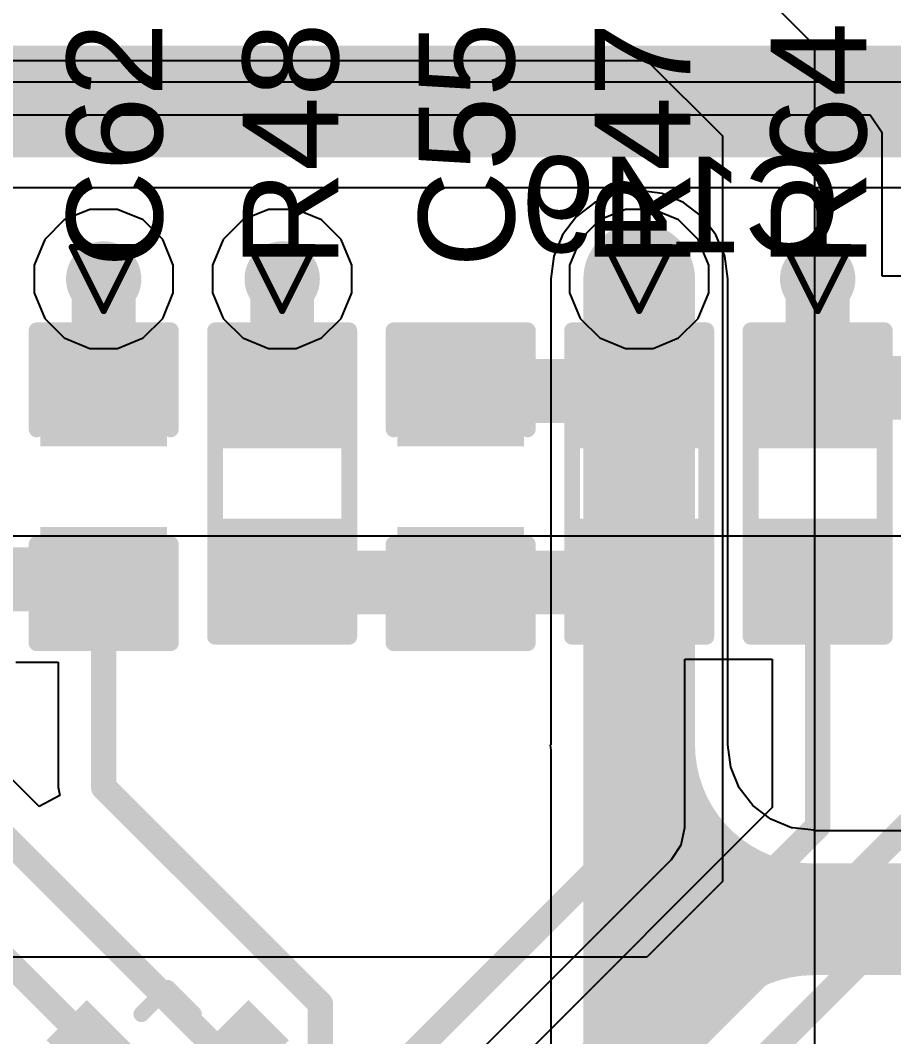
# Model space of a CAD drawing. Header units: inches. Extents: x 0 to 5359, y 0 to 5098.
# Drawn here: x 31.23 to 38.18, y 101.45 to 109.54 of the extents above; entities that cross this region are included whole.
import ezdxf

# ---------------------------------------------------------------- set-up
doc = ezdxf.new("R2010")
doc.units = ezdxf.units.IN
for name, color, linetype in [('Bottom Layer', 5, 'Continuous'), ('Bottom Overlay', 54, 'Continuous'), ('Drill Drawing', 1, 'Continuous'), ('Layer 1', 16, 'Continuous'), ('Layer 2', 76, 'Continuous'), ('Top Layer', 1, 'Continuous'), ('Top Overlay', 2, 'Continuous'), ('Top Paste', 8, 'Continuous'), ('Top Solder', 216, 'Continuous'), ('Via Holes', 16, 'Continuous')]:
    doc.layers.add(name, color=color, linetype=linetype)
doc.styles.add('Arial', font='', dxfattribs={"height": 0.2})
doc.styles.get('Arial').set_extended_font_data('Arial')

# ---------------------------------------------------------------- blocks, each defined once
blk = doc.blocks.new('32_QFN__5_5__60')
at = {"layer": 'Top Layer'}
for points in [[(1.625, 2.085), (1.625, 2.785), (1.875, 2.785), (1.875, 2.085)], [(2.085, 1.875), (2.785, 1.875), (2.785, 1.625), (2.085, 1.625)]]:
    blk.add_hatch(color=1, dxfattribs=at).paths.add_polyline_path(points)
at = {"layer": 'Top Paste'}
for points in [[(1.625, 2.085), (1.625, 2.785), (1.875, 2.785), (1.875, 2.085)], [(2.085, 1.875), (2.785, 1.875), (2.785, 1.625), (2.085, 1.625)]]:
    blk.add_hatch(color=8, dxfattribs=at).paths.add_polyline_path(points)
at = {"layer": 'Top Solder'}
for points in [[(1.5234, 1.9834), (1.5234, 2.8866), (1.9766, 2.8866), (1.9766, 1.9834)], [(1.9834, 1.9766), (2.8866, 1.9766), (2.8866, 1.5234), (1.9834, 1.5234)]]:
    blk.add_hatch(color=216, dxfattribs=at).paths.add_polyline_path(points)
at = {"layer": 'Top Overlay'}
for points in [[(2.205, 2.5, 0.127, 0.127, 0), (2.5, 2.5, 0.127, 0.127, 0)], [(2.5, 2.5, 0.127, 0.127, 0), (2.5, 2.205, 0.127, 0.127, 0)]]:
    blk.add_lwpolyline(points, format="xyseb", dxfattribs=at)
for points in [[(2.1732, 2.5, 0.0635, 0.0635, 1), (2.2367, 2.5, 0.0635, 0.0635, 1)], [(2.4683, 2.5, 0.0635, 0.0635, 1), (2.5318, 2.5, 0.0635, 0.0635, 1)], [(2.4683, 2.5, 0.0635, 0.0635, 1), (2.5318, 2.5, 0.0635, 0.0635, 1)], [(2.4683, 2.205, 0.0635, 0.0635, 1), (2.5318, 2.205, 0.0635, 0.0635, 1)]]:
    blk.add_lwpolyline(points, format="xyseb", close=True, dxfattribs=at)
blk = doc.blocks.new('R___0603_135')
at = {"layer": 'Top Layer'}
for points in [[(-0.381, 0.4445), (-0.381, -0.4445), (-1.143, -0.4445), (-1.143, 0.4445)], [(1.143, 0.4445), (1.143, -0.4445), (0.381, -0.4445), (0.381, 0.4445)]]:
    blk.add_hatch(color=1, dxfattribs=at).paths.add_polyline_path(points)
at = {"layer": 'Top Paste'}
for points in [[(-0.381, 0.4445), (-0.381, -0.4445), (-1.143, -0.4445), (-1.143, 0.4445)], [(1.143, 0.4445), (1.143, -0.4445), (0.381, -0.4445), (0.381, 0.4445)]]:
    blk.add_hatch(color=8, dxfattribs=at).paths.add_polyline_path(points)
at = {"layer": 'Top Solder'}
for points in [[(-0.2794, 0.5461), (-0.2794, -0.5461), (-1.2446, -0.5461), (-1.2446, 0.5461)], [(1.2446, 0.5461), (1.2446, -0.5461), (0.2794, -0.5461), (0.2794, 0.5461)]]:
    blk.add_hatch(color=216, dxfattribs=at).paths.add_polyline_path(points)
at = {"layer": 'Top Overlay'}
for points in [[(-1.2192, -0.5334, 0.127, 0.127, 0), (-1.2192, 0.5334, 0.127, 0.127, 0)], [(1.2192, 0.5334, 0.127, 0.127, 0), (-1.2192, 0.5334, 0.127, 0.127, 0)], [(1.2192, -0.5334, 0.127, 0.127, 0), (1.2192, 0.5334, 0.127, 0.127, 0)], [(1.2192, -0.5334, 0.127, 0.127, 0), (-1.2192, -0.5334, 0.127, 0.127, 0)]]:
    blk.add_lwpolyline(points, format="xyseb", dxfattribs=at)
for points in [[(-1.25095, 0.5334, 0.0635, 0.0635, 1), (-1.18745, 0.5334, 0.0635, 0.0635, 1)], [(-1.25095, 0.5334, 0.0635, 0.0635, 1), (-1.18745, 0.5334, 0.0635, 0.0635, 1)], [(1.18745, 0.5334, 0.0635, 0.0635, 1), (1.25095, 0.5334, 0.0635, 0.0635, 1)], [(1.18745, 0.5334, 0.0635, 0.0635, 1), (1.25095, 0.5334, 0.0635, 0.0635, 1)], [(-1.25095, -0.5334, 0.0635, 0.0635, 1), (-1.18745, -0.5334, 0.0635, 0.0635, 1)], [(-1.25095, -0.5334, 0.0635, 0.0635, 1), (-1.18745, -0.5334, 0.0635, 0.0635, 1)], [(1.18745, -0.5334, 0.0635, 0.0635, 1), (1.25095, -0.5334, 0.0635, 0.0635, 1)], [(1.18745, -0.5334, 0.0635, 0.0635, 1), (1.25095, -0.5334, 0.0635, 0.0635, 1)]]:
    blk.add_lwpolyline(points, format="xyseb", close=True, dxfattribs=at)
blk = doc.blocks.new('R___0603_151')
at = {"layer": 'Top Layer'}
for points in [[(-0.381, 0.4445), (-0.381, -0.4445), (-1.143, -0.4445), (-1.143, 0.4445)], [(1.143, 0.4445), (1.143, -0.4445), (0.381, -0.4445), (0.381, 0.4445)]]:
    blk.add_hatch(color=1, dxfattribs=at).paths.add_polyline_path(points)
at = {"layer": 'Top Paste'}
for points in [[(-0.381, 0.4445), (-0.381, -0.4445), (-1.143, -0.4445), (-1.143, 0.4445)], [(1.143, 0.4445), (1.143, -0.4445), (0.381, -0.4445), (0.381, 0.4445)]]:
    blk.add_hatch(color=8, dxfattribs=at).paths.add_polyline_path(points)
at = {"layer": 'Top Solder'}
for points in [[(-0.2794, 0.5461), (-0.2794, -0.5461), (-1.2446, -0.5461), (-1.2446, 0.5461)], [(1.2446, 0.5461), (1.2446, -0.5461), (0.2794, -0.5461), (0.2794, 0.5461)]]:
    blk.add_hatch(color=216, dxfattribs=at).paths.add_polyline_path(points)
at = {"layer": 'Top Overlay'}
for points in [[(-1.2192, 0.5334, 0.127, 0.127, 0), (-1.2192, -0.5334, 0.127, 0.127, 0)], [(-1.2192, 0.5334, 0.127, 0.127, 0), (1.2192, 0.5334, 0.127, 0.127, 0)], [(1.2192, 0.5334, 0.127, 0.127, 0), (1.2192, -0.5334, 0.127, 0.127, 0)], [(-1.2192, -0.5334, 0.127, 0.127, 0), (1.2192, -0.5334, 0.127, 0.127, 0)]]:
    blk.add_lwpolyline(points, format="xyseb", dxfattribs=at)
for points in [[(-1.25095, 0.5334, 0.0635, 0.0635, 1), (-1.18745, 0.5334, 0.0635, 0.0635, 1)], [(-1.25095, 0.5334, 0.0635, 0.0635, 1), (-1.18745, 0.5334, 0.0635, 0.0635, 1)], [(1.18745, 0.5334, 0.0635, 0.0635, 1), (1.25095, 0.5334, 0.0635, 0.0635, 1)], [(1.18745, 0.5334, 0.0635, 0.0635, 1), (1.25095, 0.5334, 0.0635, 0.0635, 1)], [(-1.25095, -0.5334, 0.0635, 0.0635, 1), (-1.18745, -0.5334, 0.0635, 0.0635, 1)], [(-1.25095, -0.5334, 0.0635, 0.0635, 1), (-1.18745, -0.5334, 0.0635, 0.0635, 1)], [(1.18745, -0.5334, 0.0635, 0.0635, 1), (1.25095, -0.5334, 0.0635, 0.0635, 1)], [(1.18745, -0.5334, 0.0635, 0.0635, 1), (1.25095, -0.5334, 0.0635, 0.0635, 1)]]:
    blk.add_lwpolyline(points, format="xyseb", close=True, dxfattribs=at)
blk = doc.blocks.new('R___0603_152')
at = {"layer": 'Top Layer'}
for points in [[(-0.381, 0.4445), (-0.381, -0.4445), (-1.143, -0.4445), (-1.143, 0.4445)], [(1.143, 0.4445), (1.143, -0.4445), (0.381, -0.4445), (0.381, 0.4445)]]:
    blk.add_hatch(color=1, dxfattribs=at).paths.add_polyline_path(points)
at = {"layer": 'Top Paste'}
for points in [[(-0.381, 0.4445), (-0.381, -0.4445), (-1.143, -0.4445), (-1.143, 0.4445)], [(1.143, 0.4445), (1.143, -0.4445), (0.381, -0.4445), (0.381, 0.4445)]]:
    blk.add_hatch(color=8, dxfattribs=at).paths.add_polyline_path(points)
at = {"layer": 'Top Solder'}
for points in [[(-0.2794, 0.5461), (-0.2794, -0.5461), (-1.2446, -0.5461), (-1.2446, 0.5461)], [(1.2446, 0.5461), (1.2446, -0.5461), (0.2794, -0.5461), (0.2794, 0.5461)]]:
    blk.add_hatch(color=216, dxfattribs=at).paths.add_polyline_path(points)
at = {"layer": 'Top Overlay'}
for points in [[(-1.2192, -0.5334, 0.127, 0.127, 0), (-1.2192, 0.5334, 0.127, 0.127, 0)], [(1.2192, 0.5334, 0.127, 0.127, 0), (-1.2192, 0.5334, 0.127, 0.127, 0)], [(1.2192, -0.5334, 0.127, 0.127, 0), (1.2192, 0.5334, 0.127, 0.127, 0)], [(1.2192, -0.5334, 0.127, 0.127, 0), (-1.2192, -0.5334, 0.127, 0.127, 0)]]:
    blk.add_lwpolyline(points, format="xyseb", dxfattribs=at)
for points in [[(-1.25095, 0.5334, 0.0635, 0.0635, 1), (-1.18745, 0.5334, 0.0635, 0.0635, 1)], [(-1.25095, 0.5334, 0.0635, 0.0635, 1), (-1.18745, 0.5334, 0.0635, 0.0635, 1)], [(1.18745, 0.5334, 0.0635, 0.0635, 1), (1.25095, 0.5334, 0.0635, 0.0635, 1)], [(1.18745, 0.5334, 0.0635, 0.0635, 1), (1.25095, 0.5334, 0.0635, 0.0635, 1)], [(-1.25095, -0.5334, 0.0635, 0.0635, 1), (-1.18745, -0.5334, 0.0635, 0.0635, 1)], [(-1.25095, -0.5334, 0.0635, 0.0635, 1), (-1.18745, -0.5334, 0.0635, 0.0635, 1)], [(1.18745, -0.5334, 0.0635, 0.0635, 1), (1.25095, -0.5334, 0.0635, 0.0635, 1)], [(1.18745, -0.5334, 0.0635, 0.0635, 1), (1.25095, -0.5334, 0.0635, 0.0635, 1)]]:
    blk.add_lwpolyline(points, format="xyseb", close=True, dxfattribs=at)
blk = doc.blocks.new('C___0603_326')
at = {"layer": 'Top Layer'}
for points in [[(-0.381, 0.4445), (-0.381, -0.4445), (-1.143, -0.4445), (-1.143, 0.4445)], [(1.143, 0.4445), (1.143, -0.4445), (0.381, -0.4445), (0.381, 0.4445)]]:
    blk.add_hatch(color=1, dxfattribs=at).paths.add_polyline_path(points)
at = {"layer": 'Top Paste'}
for points in [[(-0.381, 0.4445), (-0.381, -0.4445), (-1.143, -0.4445), (-1.143, 0.4445)], [(1.143, 0.4445), (1.143, -0.4445), (0.381, -0.4445), (0.381, 0.4445)]]:
    blk.add_hatch(color=8, dxfattribs=at).paths.add_polyline_path(points)
at = {"layer": 'Top Solder'}
for points in [[(-0.321, 0.5045), (-0.321, -0.5045), (-1.203, -0.5045), (-1.203, 0.5045)], [(1.203, 0.5045), (1.203, -0.5045), (0.321, -0.5045), (0.321, 0.5045)]]:
    blk.add_hatch(color=216, dxfattribs=at).paths.add_polyline_path(points)
at = {"layer": 'Top Overlay'}
for points in [[(-1.2446, 0.5334, 0.127, 0.127, 0), (-0.4572, 0.5334, 0.127, 0.127, 0)], [(-1.2446, 0.5334, 0.127, 0.127, 0), (-1.2446, -0.5334, 0.127, 0.127, 0)], [(0.4572, 0.5334, 0.127, 0.127, 0), (1.2446, 0.5334, 0.127, 0.127, 0)], [(1.2446, 0.5334, 0.127, 0.127, 0), (1.2446, -0.5334, 0.127, 0.127, 0)], [(-1.2446, -0.5334, 0.127, 0.127, 0), (-0.4572, -0.5334, 0.127, 0.127, 0)], [(0.4572, -0.5334, 0.127, 0.127, 0), (1.2446, -0.5334, 0.127, 0.127, 0)]]:
    blk.add_lwpolyline(points, format="xyseb", dxfattribs=at)
for points in [[(-1.2764, 0.5334, 0.0635, 0.0635, 1), (-1.2128, 0.5334, 0.0635, 0.0635, 1)], [(-1.2764, 0.5334, 0.0635, 0.0635, 1), (-1.2128, 0.5334, 0.0635, 0.0635, 1)], [(-0.4889, 0.5334, 0.0635, 0.0635, 1), (-0.4254, 0.5334, 0.0635, 0.0635, 1)], [(0.4254, 0.5334, 0.0635, 0.0635, 1), (0.4889, 0.5334, 0.0635, 0.0635, 1)], [(1.2128, 0.5334, 0.0635, 0.0635, 1), (1.2764, 0.5334, 0.0635, 0.0635, 1)], [(1.2128, 0.5334, 0.0635, 0.0635, 1), (1.2764, 0.5334, 0.0635, 0.0635, 1)], [(-1.2764, -0.5334, 0.0635, 0.0635, 1), (-1.2128, -0.5334, 0.0635, 0.0635, 1)], [(-1.2764, -0.5334, 0.0635, 0.0635, 1), (-1.2128, -0.5334, 0.0635, 0.0635, 1)], [(-0.4889, -0.5334, 0.0635, 0.0635, 1), (-0.4254, -0.5334, 0.0635, 0.0635, 1)], [(0.4254, -0.5334, 0.0635, 0.0635, 1), (0.4889, -0.5334, 0.0635, 0.0635, 1)], [(1.2128, -0.5334, 0.0635, 0.0635, 1), (1.2764, -0.5334, 0.0635, 0.0635, 1)], [(1.2128, -0.5334, 0.0635, 0.0635, 1), (1.2764, -0.5334, 0.0635, 0.0635, 1)]]:
    blk.add_lwpolyline(points, format="xyseb", close=True, dxfattribs=at)
blk = doc.blocks.new('C___0603_333')
at = {"layer": 'Top Layer'}
for points in [[(-0.381, 0.4445), (-0.381, -0.4445), (-1.143, -0.4445), (-1.143, 0.4445)], [(1.143, 0.4445), (1.143, -0.4445), (0.381, -0.4445), (0.381, 0.4445)]]:
    blk.add_hatch(color=1, dxfattribs=at).paths.add_polyline_path(points)
at = {"layer": 'Top Paste'}
for points in [[(-0.381, 0.4445), (-0.381, -0.4445), (-1.143, -0.4445), (-1.143, 0.4445)], [(1.143, 0.4445), (1.143, -0.4445), (0.381, -0.4445), (0.381, 0.4445)]]:
    blk.add_hatch(color=8, dxfattribs=at).paths.add_polyline_path(points)
at = {"layer": 'Top Solder'}
for points in [[(-0.321, 0.5045), (-0.321, -0.5045), (-1.203, -0.5045), (-1.203, 0.5045)], [(1.203, 0.5045), (1.203, -0.5045), (0.321, -0.5045), (0.321, 0.5045)]]:
    blk.add_hatch(color=216, dxfattribs=at).paths.add_polyline_path(points)
at = {"layer": 'Top Overlay'}
for points in [[(-0.4572, 0.5334, 0.127, 0.127, 0), (-1.2446, 0.5334, 0.127, 0.127, 0)], [(-1.2446, -0.5334, 0.127, 0.127, 0), (-1.2446, 0.5334, 0.127, 0.127, 0)], [(1.2446, 0.5334, 0.127, 0.127, 0), (0.4572, 0.5334, 0.127, 0.127, 0)], [(1.2446, -0.5334, 0.127, 0.127, 0), (1.2446, 0.5334, 0.127, 0.127, 0)], [(-0.4572, -0.5334, 0.127, 0.127, 0), (-1.2446, -0.5334, 0.127, 0.127, 0)], [(1.2446, -0.5334, 0.127, 0.127, 0), (0.4572, -0.5334, 0.127, 0.127, 0)]]:
    blk.add_lwpolyline(points, format="xyseb", dxfattribs=at)
for points in [[(-1.2764, 0.5334, 0.0635, 0.0635, 1), (-1.2128, 0.5334, 0.0635, 0.0635, 1)], [(-1.2764, 0.5334, 0.0635, 0.0635, 1), (-1.2128, 0.5334, 0.0635, 0.0635, 1)], [(-0.4889, 0.5334, 0.0635, 0.0635, 1), (-0.4254, 0.5334, 0.0635, 0.0635, 1)], [(0.4254, 0.5334, 0.0635, 0.0635, 1), (0.4889, 0.5334, 0.0635, 0.0635, 1)], [(1.2128, 0.5334, 0.0635, 0.0635, 1), (1.2764, 0.5334, 0.0635, 0.0635, 1)], [(1.2128, 0.5334, 0.0635, 0.0635, 1), (1.2764, 0.5334, 0.0635, 0.0635, 1)], [(-1.2764, -0.5334, 0.0635, 0.0635, 1), (-1.2128, -0.5334, 0.0635, 0.0635, 1)], [(-1.2764, -0.5334, 0.0635, 0.0635, 1), (-1.2128, -0.5334, 0.0635, 0.0635, 1)], [(-0.4889, -0.5334, 0.0635, 0.0635, 1), (-0.4254, -0.5334, 0.0635, 0.0635, 1)], [(0.4254, -0.5334, 0.0635, 0.0635, 1), (0.4889, -0.5334, 0.0635, 0.0635, 1)], [(1.2128, -0.5334, 0.0635, 0.0635, 1), (1.2764, -0.5334, 0.0635, 0.0635, 1)], [(1.2128, -0.5334, 0.0635, 0.0635, 1), (1.2764, -0.5334, 0.0635, 0.0635, 1)]]:
    blk.add_lwpolyline(points, format="xyseb", close=True, dxfattribs=at)

msp = doc.modelspace()

# ---------------------------------------------------------------- hatches: boundary and pattern name
at = {"layer": 'Bottom Layer'}
h = msp.add_hatch(color=5, dxfattribs=at)
edge = h.paths.add_edge_path()
edge.add_arc((31.8908, 107.4794), 0.3, 0, 360)
h = msp.add_hatch(color=5, dxfattribs=at)
edge = h.paths.add_edge_path()
edge.add_arc((33.3116, 107.4794), 0.3, 0, 360)
h = msp.add_hatch(color=5, dxfattribs=at)
edge = h.paths.add_edge_path()
edge.add_arc((36.1532, 107.4794), 0.3, 0, 360)
h = msp.add_hatch(color=5, dxfattribs=at)
edge = h.paths.add_edge_path()
edge.add_arc((37.574, 107.4794), 0.3, 0, 360)
at = {"layer": 'Layer 1'}
h = msp.add_hatch(color=16, dxfattribs=at)
edge = h.paths.add_edge_path()
edge.add_arc((31.8908, 107.4794), 0.3, 0, 360)
h = msp.add_hatch(color=16, dxfattribs=at)
edge = h.paths.add_edge_path()
edge.add_arc((33.3116, 107.4794), 0.3, 0, 360)
h = msp.add_hatch(color=16, dxfattribs=at)
edge = h.paths.add_edge_path()
edge.add_arc((36.1532, 107.4794), 0.3, 0, 360)
h = msp.add_hatch(color=16, dxfattribs=at)
edge = h.paths.add_edge_path()
edge.add_arc((37.574, 107.4794), 0.3, 0, 360)
at = {"layer": 'Layer 2'}
h = msp.add_hatch(color=76, dxfattribs=at)
edge = h.paths.add_edge_path()
edge.add_arc((31.8908, 107.4794), 0.3, 0, 360)
h = msp.add_hatch(color=76, dxfattribs=at)
edge = h.paths.add_edge_path()
edge.add_arc((33.3116, 107.4794), 0.3, 0, 360)
h = msp.add_hatch(color=76, dxfattribs=at)
edge = h.paths.add_edge_path()
edge.add_arc((36.1532, 107.4794), 0.3, 0, 360)
h = msp.add_hatch(color=76, dxfattribs=at)
edge = h.paths.add_edge_path()
edge.add_arc((37.574, 107.4794), 0.3, 0, 360)
at = {"layer": 'Top Layer'}
h = msp.add_hatch(color=1, dxfattribs=at)
edge = h.paths.add_edge_path()
edge.add_arc((31.8908, 107.4794), 0.3, 0, 360)
h = msp.add_hatch(color=1, dxfattribs=at)
edge = h.paths.add_edge_path()
edge.add_arc((33.3116, 107.4794), 0.3, 0, 360)
h = msp.add_hatch(color=1, dxfattribs=at)
edge = h.paths.add_edge_path()
edge.add_arc((36.1532, 107.4794), 0.3, 0, 360)
h = msp.add_hatch(color=1, dxfattribs=at)
edge = h.paths.add_edge_path()
edge.add_arc((37.574, 107.4794), 0.3, 0, 360)
at = {"layer": 'Via Holes'}
h = msp.add_hatch(color=7, dxfattribs=at)
edge = h.paths.add_edge_path()
edge.add_arc((31.8908, 107.4794), 0.15, 0, 360)
h = msp.add_hatch(color=7, dxfattribs=at)
edge = h.paths.add_edge_path()
edge.add_arc((33.3116, 107.4794), 0.15, 0, 360)
h = msp.add_hatch(color=7, dxfattribs=at)
edge = h.paths.add_edge_path()
edge.add_arc((36.1532, 107.4794), 0.15, 0, 360)
h = msp.add_hatch(color=7, dxfattribs=at)
edge = h.paths.add_edge_path()
edge.add_arc((37.574, 107.4794), 0.15, 0, 360)

# ---------------------------------------------------------------- linework, layer by layer
at = {"layer": 'Bottom Layer'}
for p, q in [((43.0746, 109.0455), (17.8636, 109.0455)), ((17.8699, 108.7866), (37.9926, 108.7866)), ((37.9926, 108.7866), (38.085, 108.647)), ((38.085, 108.647), (38.085, 107.504)), ((36.1532, 108.1839), (35.9709, 108.1599)), ((36.3355, 108.1599), (36.1532, 108.1839)), ((35.9709, 108.1599), (35.8009, 108.0896)), ((36.5055, 108.0896), (36.3355, 108.1599)), ((35.8009, 108.0896), (35.655, 107.9776)), ((36.6514, 107.9776), (36.5055, 108.0896)), ((35.655, 107.9776), (35.5431, 107.8317)), ((36.7633, 107.8317), (36.6514, 107.9776)), ((35.5431, 107.8317), (35.4727, 107.6618)), ((36.8337, 107.6618), (36.7633, 107.8317)), ((35.4727, 107.6618), (35.4487, 107.4794)), ((36.8577, 107.4794), (36.8337, 107.6618)), ((35.4487, 107.4794), (35.4487, 103.7708)), ((36.8577, 103.7708), (36.8577, 107.4794)), ((38.085, 107.504), (39.99, 107.504)), ((35.4487, 103.7708), (35.4446, 103.7708)), ((35.4446, 103.7708), (35.4487, 103.7295)), ((36.8586, 103.7708), (36.8577, 103.7708)), ((36.8819, 103.5939), (36.8586, 103.7708)), ((35.4487, 103.7295), (35.4487, 101.0637)), ((36.9502, 103.429), (36.8819, 103.5939)), ((37.0588, 103.2873), (36.9502, 103.429)), ((37.2004, 103.1787), (37.0588, 103.2873)), ((37.3653, 103.1104), (37.2004, 103.1787)), ((37.3724, 103.1094), (37.3653, 103.1104)), ((37.5423, 103.0903), (37.3724, 103.1094)), ((37.5464, 103.0863), (37.5423, 103.0903)), ((37.5423, 103.0903), (37.5423, 103.0903)), ((52.4441, 103.0863), (37.5464, 103.0863))]:
    msp.add_line(p, q, dxfattribs=at)
for points in [[(36.1532, 103.7708, 0.889, 0.889, 0), (36.1532, 107.4794, 0.889, 0.889, 0)], [(36.1532, 100.9926, 0.889, 0.889, 0), (36.1532, 103.7708, 0.889, 0.889, 0)], [(37.5423, 102.3817, 0.889, 0.889, -0.414214), (36.1532, 103.7708, 0.889, 0.889, 0)], [(36.1532, 100.9926, 0.889, 0.889, -0.414214), (37.5423, 102.3817, 0.889, 0.889, 0)], [(37.5423, 102.3817, 0.889, 0.889, 0), (52.4441, 102.3817, 0.889, 0.889, 0)]]:
    msp.add_lwpolyline(points, format="xyseb", dxfattribs=at)
for points in [[(35.931, 107.4794, 0.4445, 0.4445, 1), (36.3755, 107.4794, 0.4445, 0.4445, 1)], [(35.931, 103.7708, 0.4445, 0.4445, 1), (36.3755, 103.7708, 0.4445, 0.4445, 1)], [(35.931, 103.7708, 0.4445, 0.4445, 1), (36.3755, 103.7708, 0.4445, 0.4445, 1)], [(35.931, 103.7708, 0.4445, 0.4445, 1), (36.3755, 103.7708, 0.4445, 0.4445, 1)], [(37.3201, 102.3817, 0.4445, 0.4445, 1), (37.7646, 102.3817, 0.4445, 0.4445, 1)], [(37.3201, 102.3817, 0.4445, 0.4445, 1), (37.7646, 102.3817, 0.4445, 0.4445, 1)], [(37.3201, 102.3817, 0.4445, 0.4445, 1), (37.7646, 102.3817, 0.4445, 0.4445, 1)]]:
    msp.add_lwpolyline(points, format="xyseb", close=True, dxfattribs=at)
at = {"layer": 'Drill Drawing'}
for points in [[(31.6368, 107.7334, 0.0508, 0.0508, 0), (32.1448, 107.7334, 0.0508, 0.0508, 0)], [(31.6368, 107.7334, 0.0508, 0.0508, 0), (31.8908, 107.2254, 0.0508, 0.0508, 0)], [(31.8908, 107.2254, 0.0508, 0.0508, 0), (32.1448, 107.7334, 0.0508, 0.0508, 0)], [(33.0576, 107.7334, 0.0508, 0.0508, 0), (33.5656, 107.7334, 0.0508, 0.0508, 0)], [(33.0576, 107.7334, 0.0508, 0.0508, 0), (33.3116, 107.2254, 0.0508, 0.0508, 0)], [(33.3116, 107.2254, 0.0508, 0.0508, 0), (33.5656, 107.7334, 0.0508, 0.0508, 0)], [(35.8992, 107.7334, 0.0508, 0.0508, 0), (36.4072, 107.7334, 0.0508, 0.0508, 0)], [(35.8992, 107.7334, 0.0508, 0.0508, 0), (36.1532, 107.2254, 0.0508, 0.0508, 0)], [(36.1532, 107.2254, 0.0508, 0.0508, 0), (36.4072, 107.7334, 0.0508, 0.0508, 0)], [(37.32, 107.7334, 0.0508, 0.0508, 0), (37.828, 107.7334, 0.0508, 0.0508, 0)], [(37.32, 107.7334, 0.0508, 0.0508, 0), (37.574, 107.2254, 0.0508, 0.0508, 0)], [(37.574, 107.2254, 0.0508, 0.0508, 0), (37.828, 107.7334, 0.0508, 0.0508, 0)]]:
    msp.add_lwpolyline(points, format="xyseb", dxfattribs=at)
for points in [[(31.6241, 107.7334, 0.0254, 0.0254, 1), (31.6495, 107.7334, 0.0254, 0.0254, 1)], [(31.6241, 107.7334, 0.0254, 0.0254, 1), (31.6495, 107.7334, 0.0254, 0.0254, 1)], [(32.1321, 107.7334, 0.0254, 0.0254, 1), (32.1575, 107.7334, 0.0254, 0.0254, 1)], [(32.1321, 107.7334, 0.0254, 0.0254, 1), (32.1575, 107.7334, 0.0254, 0.0254, 1)], [(33.0449, 107.7334, 0.0254, 0.0254, 1), (33.0703, 107.7334, 0.0254, 0.0254, 1)], [(33.0449, 107.7334, 0.0254, 0.0254, 1), (33.0703, 107.7334, 0.0254, 0.0254, 1)], [(33.5529, 107.7334, 0.0254, 0.0254, 1), (33.5783, 107.7334, 0.0254, 0.0254, 1)], [(33.5529, 107.7334, 0.0254, 0.0254, 1), (33.5783, 107.7334, 0.0254, 0.0254, 1)], [(35.8865, 107.7334, 0.0254, 0.0254, 1), (35.9119, 107.7334, 0.0254, 0.0254, 1)], [(35.8865, 107.7334, 0.0254, 0.0254, 1), (35.9119, 107.7334, 0.0254, 0.0254, 1)], [(36.3945, 107.7334, 0.0254, 0.0254, 1), (36.4199, 107.7334, 0.0254, 0.0254, 1)], [(36.3945, 107.7334, 0.0254, 0.0254, 1), (36.4199, 107.7334, 0.0254, 0.0254, 1)], [(37.3073, 107.7334, 0.0254, 0.0254, 1), (37.3327, 107.7334, 0.0254, 0.0254, 1)], [(37.3073, 107.7334, 0.0254, 0.0254, 1), (37.3327, 107.7334, 0.0254, 0.0254, 1)], [(37.8153, 107.7334, 0.0254, 0.0254, 1), (37.8407, 107.7334, 0.0254, 0.0254, 1)], [(37.8153, 107.7334, 0.0254, 0.0254, 1), (37.8407, 107.7334, 0.0254, 0.0254, 1)], [(31.8781, 107.2254, 0.0254, 0.0254, 1), (31.9035, 107.2254, 0.0254, 0.0254, 1)], [(31.8781, 107.2254, 0.0254, 0.0254, 1), (31.9035, 107.2254, 0.0254, 0.0254, 1)], [(33.2989, 107.2254, 0.0254, 0.0254, 1), (33.3243, 107.2254, 0.0254, 0.0254, 1)], [(33.2989, 107.2254, 0.0254, 0.0254, 1), (33.3243, 107.2254, 0.0254, 0.0254, 1)], [(36.1405, 107.2254, 0.0254, 0.0254, 1), (36.1659, 107.2254, 0.0254, 0.0254, 1)], [(36.1405, 107.2254, 0.0254, 0.0254, 1), (36.1659, 107.2254, 0.0254, 0.0254, 1)], [(37.5613, 107.2254, 0.0254, 0.0254, 1), (37.5867, 107.2254, 0.0254, 0.0254, 1)], [(37.5613, 107.2254, 0.0254, 0.0254, 1), (37.5867, 107.2254, 0.0254, 0.0254, 1)]]:
    msp.add_lwpolyline(points, format="xyseb", close=True, dxfattribs=at)
at = {"layer": 'Layer 1'}
for p, q in [((36.043, 108.0334), (35.8394, 107.9491)), ((36.2634, 108.0334), (36.043, 108.0334)), ((36.467, 107.9491), (36.2634, 108.0334)), ((35.8394, 107.9491), (35.6835, 107.7932)), ((36.6229, 107.7932), (36.467, 107.9491)), ((35.6835, 107.7932), (35.5992, 107.5896)), ((36.7072, 107.5896), (36.6229, 107.7932)), ((35.5992, 107.5896), (35.5992, 107.3692)), ((36.7072, 107.3692), (36.7072, 107.5896)), ((35.5992, 107.3692), (35.6835, 107.1656)), ((36.6229, 107.1656), (36.7072, 107.3692)), ((35.6835, 107.1656), (35.8394, 107.0098)), ((36.467, 107.0098), (36.6229, 107.1656)), ((35.8394, 107.0098), (36.043, 106.9254)), ((36.2634, 106.9254), (36.467, 107.0098)), ((36.043, 106.9254), (36.2634, 106.9254))]:
    msp.add_line(p, q, dxfattribs=at)
at = {"layer": 'Layer 2'}
for p, q in [((37.5521, 109.3361), (36.7882, 110.1)), ((37.5521, 93.4517), (37.5521, 109.3361)), ((17.4023, 109.22), (36.2137, 109.22)), ((36.2137, 109.22), (36.8156, 108.618)), ((36.8156, 108.618), (36.8156, 102.6822)), ((31.7806, 108.0334), (31.577, 107.9491)), ((32.001, 108.0334), (31.7806, 108.0334)), ((32.2046, 107.9491), (32.001, 108.0334)), ((33.2014, 108.0334), (32.9978, 107.9491)), ((33.4218, 108.0334), (33.2014, 108.0334)), ((33.6254, 107.9491), (33.4218, 108.0334)), ((31.577, 107.9491), (31.4211, 107.7932)), ((32.3605, 107.7932), (32.2046, 107.9491)), ((32.9978, 107.9491), (32.8419, 107.7932)), ((33.7813, 107.7932), (33.6254, 107.9491)), ((31.4211, 107.7932), (31.3368, 107.5896)), ((32.4448, 107.5896), (32.3605, 107.7932)), ((32.8419, 107.7932), (32.7576, 107.5896)), ((33.8656, 107.5896), (33.7813, 107.7932)), ((31.3368, 107.5896), (31.3368, 107.3692)), ((32.4448, 107.3692), (32.4448, 107.5896)), ((32.7576, 107.5896), (32.7576, 107.3692)), ((33.8656, 107.3692), (33.8656, 107.5896)), ((31.3368, 107.3692), (31.4211, 107.1656)), ((32.3605, 107.1656), (32.4448, 107.3692)), ((32.7576, 107.3692), (32.8419, 107.1656)), ((33.7813, 107.1656), (33.8656, 107.3692)), ((31.4211, 107.1656), (31.577, 107.0098)), ((32.2046, 107.0098), (32.3605, 107.1656)), ((32.8419, 107.1656), (32.9978, 107.0098)), ((33.6254, 107.0098), (33.7813, 107.1656)), ((31.577, 107.0098), (31.7806, 106.9254)), ((32.001, 106.9254), (32.2046, 107.0098)), ((32.9978, 107.0098), (33.2014, 106.9254)), ((33.4218, 106.9254), (33.6254, 107.0098)), ((31.7806, 106.9254), (32.001, 106.9254)), ((33.2014, 106.9254), (33.4218, 106.9254)), ((36.8156, 102.6822), (36.2147, 102.0812)), ((36.2147, 102.0812), (17.4069, 102.0813))]:
    msp.add_line(p, q, dxfattribs=at)
at = {"layer": 'Top Layer'}
for p, q in [((44.3952, 108.204), (27.0438, 108.204)), ((27.0438, 105.4334), (44.3952, 105.4334)), ((31.1923, 104.4284), (31.5282, 104.4284)), ((31.5282, 104.4284), (31.5282, 103.4326)), ((36.5158, 103.1139), (36.5158, 104.4538)), ((36.5158, 104.4538), (36.8517, 104.4538)), ((36.8517, 104.4538), (36.8517, 104.4538)), ((36.8517, 104.4538), (36.8755, 104.4538)), ((36.8755, 104.4538), (36.8755, 104.4538)), ((36.8755, 104.4538), (37.2114, 104.4538)), ((37.2114, 104.4538), (37.2114, 103.2707)), ((31.3775, 103.2788), (31.0039, 103.6524)), ((31.5282, 103.4326), (31.5282, 103.4326)), ((31.5282, 103.4326), (31.5414, 103.3664)), ((31.5414, 103.3664), (31.3775, 103.2788)), ((37.2114, 103.2707), (34.4693, 100.5285)), ((36.4882, 102.9752), (36.5158, 103.1139)), ((36.4096, 102.8576), (36.4882, 102.9752)), ((34.2749, 100.7229), (36.4096, 102.8576)), ((36.4096, 102.8576), (36.4096, 102.8576))]:
    msp.add_line(p, q, dxfattribs=at)
for points in [[(12.816, 108.8915, 0.889, 0.889, 0), (45.7686, 108.8915, 0.889, 0.889, 0)], [(31.8908, 106.5874, 0.508, 0.508, 0), (31.8908, 107.454, 0.508, 0.508, 0)], [(33.3116, 106.6128, 0.508, 0.508, 0), (33.3116, 107.4794, 0.508, 0.508, 0)], [(36.1532, 106.6128, 0.508, 0.508, 0), (36.1532, 107.4794, 0.508, 0.508, 0)], [(37.574, 106.6128, 0.508, 0.508, 0), (37.574, 107.4794, 0.508, 0.508, 0)], [(34.7324, 106.5874, 0.508, 0.508, 0), (36.1278, 106.5874, 0.508, 0.508, 0)], [(37.574, 106.6128, 0.508, 0.508, 0), (38.9694, 106.6128, 0.508, 0.508, 0)], [(36.1278, 106.5874, 0.2032, 0.2032, 0), (36.1532, 106.6128, 0.2032, 0.2032, 0)], [(30.5038, 105.0888, 0.508, 0.508, 0), (31.8654, 105.0888, 0.508, 0.508, 0)], [(33.3116, 105.0634, 0.508, 0.508, 0), (34.7324, 105.0634, 0.508, 0.508, 0)], [(34.7324, 105.0634, 0.508, 0.508, 0), (35.7692, 105.0634, 0.508, 0.508, 0)], [(35.7692, 105.0634, 0.381, 0.381, 0), (36.0444, 105.0634, 0.381, 0.381, 0)], [(36.1532, 103.1139, 0.2032, 0.2032, 0), (36.1532, 105.0888, 0.2032, 0.2032, 0)], [(37.574, 103.1205, 0.2032, 0.2032, 0), (37.574, 105.0888, 0.2032, 0.2032, 0)], [(31.8908, 105.038, 0.2032, 0.2032, 0), (31.8908, 105.0634, 0.2032, 0.2032, 0)], [(31.8908, 103.4326, 0.2032, 0.2032, 0), (31.8908, 105.038, 0.2032, 0.2032, 0)], [(34.6521, 99.4915, 0.2032, 0.2032, 0), (38.7773, 103.6167, 0.2032, 0.2032, 0)], [(30.7476, 103.396, 0.2032, 0.2032, 0), (32.8843, 101.2593, 0.2032, 0.2032, 0)], [(31.8908, 103.4326, 0.2032, 0.2032, 0), (33.6154, 101.7079, 0.2032, 0.2032, 0)], [(33.5914, 100.5522, 0.2032, 0.2032, 0), (36.1532, 103.1139, 0.2032, 0.2032, 0)], [(34.2985, 99.8451, 0.2032, 0.2032, 0), (37.574, 103.1205, 0.2032, 0.2032, 0)], [(30.1598, 103.015, 0.2032, 0.2032, 0), (31.9156, 101.2593, 0.2032, 0.2032, 0)], [(35.0057, 99.138, 0.2032, 0.2032, 0), (38.0238, 102.1562, 0.2032, 0.2032, 0)], [(38.0238, 102.1562, 0.2032, 0.2032, 0), (40.384, 102.1562, 0.2032, 0.2032, 0)], [(33.6154, 101.2833, 0.2032, 0.2032, 0), (33.6154, 101.7079, 0.2032, 0.2032, 0)]]:
    msp.add_lwpolyline(points, format="xyseb", dxfattribs=at)
for points in [[(31.7638, 107.454, 0.254, 0.254, 1), (32.0178, 107.454, 0.254, 0.254, 1)], [(33.1846, 107.4794, 0.254, 0.254, 1), (33.4386, 107.4794, 0.254, 0.254, 1)], [(36.0262, 107.4794, 0.254, 0.254, 1), (36.2802, 107.4794, 0.254, 0.254, 1)], [(37.447, 107.4794, 0.254, 0.254, 1), (37.701, 107.4794, 0.254, 0.254, 1)], [(31.7638, 106.5874, 0.254, 0.254, 1), (32.0178, 106.5874, 0.254, 0.254, 1)], [(33.1846, 106.6128, 0.254, 0.254, 1), (33.4386, 106.6128, 0.254, 0.254, 1)], [(34.6054, 106.5874, 0.254, 0.254, 1), (34.8594, 106.5874, 0.254, 0.254, 1)], [(36.0008, 106.5874, 0.254, 0.254, 1), (36.2548, 106.5874, 0.254, 0.254, 1)], [(36.0262, 106.6128, 0.254, 0.254, 1), (36.2802, 106.6128, 0.254, 0.254, 1)], [(37.447, 106.6128, 0.254, 0.254, 1), (37.701, 106.6128, 0.254, 0.254, 1)], [(37.447, 106.6128, 0.254, 0.254, 1), (37.701, 106.6128, 0.254, 0.254, 1)], [(36.077, 106.5874, 0.1016, 0.1016, 1), (36.1786, 106.5874, 0.1016, 0.1016, 1)], [(36.1024, 106.6128, 0.1016, 0.1016, 1), (36.204, 106.6128, 0.1016, 0.1016, 1)], [(31.7384, 105.0888, 0.254, 0.254, 1), (31.9924, 105.0888, 0.254, 0.254, 1)], [(33.1846, 105.0634, 0.254, 0.254, 1), (33.4386, 105.0634, 0.254, 0.254, 1)], [(34.6054, 105.0634, 0.254, 0.254, 1), (34.8594, 105.0634, 0.254, 0.254, 1)], [(34.6054, 105.0634, 0.254, 0.254, 1), (34.8594, 105.0634, 0.254, 0.254, 1)], [(35.6422, 105.0634, 0.254, 0.254, 1), (35.8962, 105.0634, 0.254, 0.254, 1)], [(35.674, 105.0634, 0.1905, 0.1905, 1), (35.8645, 105.0634, 0.1905, 0.1905, 1)], [(35.9491, 105.0634, 0.1905, 0.1905, 1), (36.1396, 105.0634, 0.1905, 0.1905, 1)], [(36.1024, 105.0888, 0.1016, 0.1016, 1), (36.204, 105.0888, 0.1016, 0.1016, 1)], [(37.5232, 105.0888, 0.1016, 0.1016, 1), (37.6248, 105.0888, 0.1016, 0.1016, 1)], [(31.84, 105.0634, 0.1016, 0.1016, 1), (31.9416, 105.0634, 0.1016, 0.1016, 1)], [(31.84, 105.038, 0.1016, 0.1016, 1), (31.9416, 105.038, 0.1016, 0.1016, 1)], [(31.84, 105.038, 0.1016, 0.1016, 1), (31.9416, 105.038, 0.1016, 0.1016, 1)], [(31.84, 103.4326, 0.1016, 0.1016, 1), (31.9416, 103.4326, 0.1016, 0.1016, 1)], [(31.84, 103.4326, 0.1016, 0.1016, 1), (31.9416, 103.4326, 0.1016, 0.1016, 1)], [(36.1024, 103.1139, 0.1016, 0.1016, 1), (36.204, 103.1139, 0.1016, 0.1016, 1)], [(36.1024, 103.1139, 0.1016, 0.1016, 1), (36.204, 103.1139, 0.1016, 0.1016, 1)], [(37.5232, 103.1205, 0.1016, 0.1016, 1), (37.6248, 103.1205, 0.1016, 0.1016, 1)], [(37.5232, 103.1205, 0.1016, 0.1016, 1), (37.6248, 103.1205, 0.1016, 0.1016, 1)], [(37.973, 102.1562, 0.1016, 0.1016, 1), (38.0746, 102.1562, 0.1016, 0.1016, 1)], [(37.973, 102.1562, 0.1016, 0.1016, 1), (38.0746, 102.1562, 0.1016, 0.1016, 1)], [(33.5646, 101.7079, 0.1016, 0.1016, 1), (33.6662, 101.7079, 0.1016, 0.1016, 1)], [(33.5646, 101.7079, 0.1016, 0.1016, 1), (33.6662, 101.7079, 0.1016, 0.1016, 1)]]:
    msp.add_lwpolyline(points, format="xyseb", close=True, dxfattribs=at)

# ---------------------------------------------------------------- block references
for name, p, rotation in [('C___0603_326', (31.8908, 105.8254), 90), ('R___0603_151', (33.3116, 105.8508), 90), ('C___0603_333', (34.7324, 105.8254), 270), ('R___0603_152', (36.1532, 105.8508), 270), ('R___0603_135', (37.574, 105.8508), 270), ('32_QFN__5_5__60', (32.4, 98.3), 45)]:
    msp.add_blockref(name, p, dxfattribs=dict(rotation=rotation))

# ---------------------------------------------------------------- texts
at = {"layer": 'Bottom Overlay', "style": 'Arial', "text_generation_flag": 2}
msp.add_text('C149', height=0.762, dxfattribs=at).set_placement((37.7578, 107.6925))
at = {"layer": 'Top Overlay', "style": 'Arial'}
for s, p in [('R48', (33.7594, 107.5693)), ('C55', (35.1601, 107.5693)), ('R64', (37.9616, 107.5693)), ('C62', (32.3586, 107.5693)), ('R47', (36.5609, 107.5693))]:
    msp.add_text(s, height=0.762, rotation=90, dxfattribs=at).set_placement(p)

doc.saveas('drawing.dxf')
